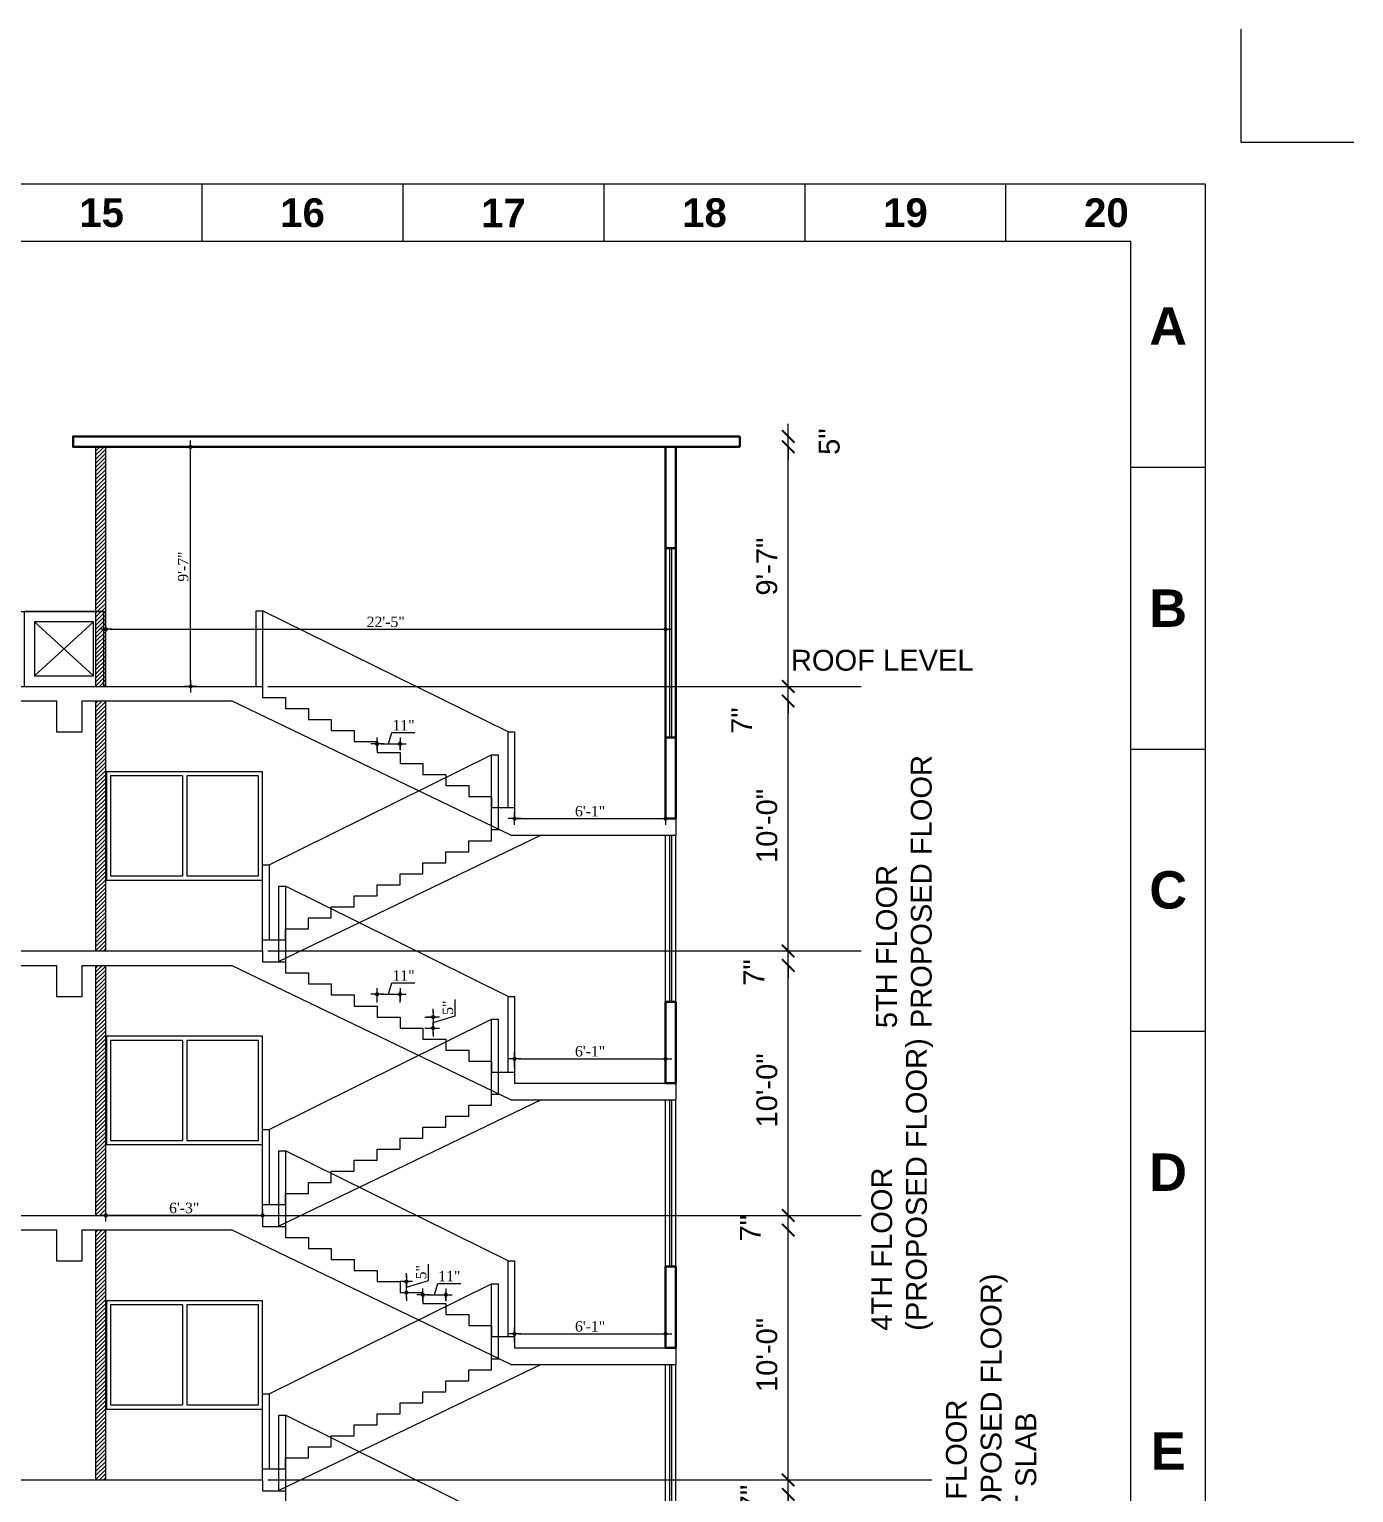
# Model space of a CAD drawing. Header units: inches. Extents: x -250485 to 735580, y -140410 to 288049.
# Drawn here: x 60041 to 60677, y 21636 to 22338 of the extents above; entities that cross this region are included whole.
import ezdxf

# ---------------------------------------------------------------- set-up
doc = ezdxf.new("R2010")
doc.units = ezdxf.units.IN
doc.header["$MEASUREMENT"] = 0
doc.header["$PDMODE"] = 35
doc.layers.get('0').update_dxf_attribs({"lineweight": 0})
doc.layers.get('Defpoints').update_dxf_attribs({"lineweight": 0})
for name, color, linetype, lineweight in [('COLUMN-2', 102, 'Continuous', 0), ('DIM_WORKING', 7, 'Continuous', 0), ('FIX', 251, 'Continuous', 0), ('FURNITURE', 144, 'Continuous', 0), ('Inline', 7, 'Continuous', 0), ('Intercom Conduit', 40, 'Continuous', 0), ('Layer1', 134, 'Continuous', 0), ('normal', 3, 'Continuous', 0), ('Outline', 7, 'Continuous', 0), ('Scale', 7, 'Continuous', 0), ('Scale_Text', 7, 'Continuous', 0), ('Stair', 171, 'Continuous', 0), ('Titelblk', 7, 'Continuous', 25), ('TITLE', 7, 'Continuous', 20)]:
    doc.layers.add(name, color=color, linetype=linetype, lineweight=lineweight)
doc.styles.add('10IN', font='arial.ttf', dxfattribs={"height": 10})
doc.styles.add('REG', font='times.ttf')
doc.styles.get("Standard").update_dxf_attribs({"font": 'arialbd.ttf', "height": 24})
doc.styles.add('SX', font='arial.ttf')
doc.dimstyles.new('Dim-Pres', dxfattribs={"dimtxt": 5.5, "dimasz": 2, "dimexe": 1.5, "dimexo": 1.5, "dimgap": 1, "dimtad": 3, "dimdec": 0, "dimzin": 3, "dimdsep": 46, "dimlunit": 4, "dimtxsty": 'REG', "dimblk": 'point', "dimcen": 2, "dimclrd": 256, "dimclre": 256, "dimclrt": 7, "dimadec": 0, "dimazin": 0, "dimtfac": 0.75, "dimtdec": 0, "dimtmove": 1, "dimatfit": 3, "dimldrblk": 'point', "dimfxl": 0, "dimtolj": 1, "dimtzin": 0, "dimlwd": -1, "dimlwe": -1, "dimarcsym": 1})
doc.dimstyles.new('DIM1', dxfattribs={"dimtxt": 15, "dimasz": 24, "dimexe": 0, "dimexo": 0, "dimgap": 20, "dimtad": 0, "dimdec": 0, "dimzin": 3, "dimdsep": 46, "dimlunit": 3, "dimtxsty": 'SX', "dimblk": 'OPEN30', "dimcen": 0, "dimse1": 1, "dimse2": 1, "dimclrd": 256, "dimclrt": 2, "dimadec": 0, "dimazin": 0, "dimtfac": 1, "dimtdec": 0, "dimtmove": 2, "dimatfit": 0, "dimldrblk": 'OPEN30', "dimfxl": 1, "dimtvp": 1, "dimtolj": 1, "dimtzin": 3, "dimlwd": -1, "dimarcsym": 0})

# ---------------------------------------------------------------- blocks, each defined once
blk = doc.blocks.new('_ArchTick')
at = {"color": 0, "linetype": 'ByBlock', "const_width": 0.15}
blk.add_lwpolyline([(-0.5, -0.5), (0.5, 0.5)], dxfattribs=at)
blk = doc.blocks.new('*D491')
at = {"layer": 'Defpoints', "color": 0, "ltscale": 30, "transparency": 16777216}
for p in [(60137.75, 21634.78), (60405.04, 21634.78), (60136.64, 21514.78)]:
    blk.add_point(p, dxfattribs=at)
at = {"layer": 'DIM_WORKING', "ltscale": 30, "transparency": 16777216}
blk.add_line((60405.04, 21514.78), (60405.04, 21634.78), dxfattribs=at)
at = {"layer": 'DIM_WORKING', "ltscale": 30, "transparency": 16777216, "xscale": 6, "yscale": 6, "zscale": 6}
for p, rotation in [((60405.04, 21634.78), 90), ((60405.04, 21514.78), 270)]:
    blk.add_blockref('_ArchTick', p, dxfattribs=dict(at, rotation=rotation))
at = {"layer": 'DIM_WORKING', "ltscale": 30, "transparency": 16777216, "insert": (60394.83, 21574.78), "char_height": 10, "attachment_point": 5, "rotation": 90, "style": '10IN'}
blk.add_mtext('\\A1;10\'-0"', dxfattribs=at)
blk = doc.blocks.new('*D492')
at = {"layer": 'Defpoints', "color": 0, "ltscale": 30, "transparency": 16777216}
for p in [(60138.38, 21641.78), (60405.04, 21641.78), (60137.75, 21634.78)]:
    blk.add_point(p, dxfattribs=at)
at = {"layer": 'DIM_WORKING', "ltscale": 30, "transparency": 16777216}
for p, q in [((60405.04, 21641.78), (60405.04, 21647.78)), ((60405.04, 21634.78), (60405.04, 21641.78)), ((60405.04, 21634.78), (60405.04, 21628.78))]:
    blk.add_line(p, q, dxfattribs=at)
at = {"layer": 'DIM_WORKING', "ltscale": 30, "transparency": 16777216, "xscale": 6, "yscale": 6, "zscale": 6}
for p, rotation in [((60405.04, 21641.78), 270), ((60405.04, 21634.78), 90)]:
    blk.add_blockref('_ArchTick', p, dxfattribs=dict(at, rotation=rotation))
at = {"layer": 'DIM_WORKING', "ltscale": 30, "transparency": 16777216, "insert": (60387.07, 21633.1), "char_height": 10, "attachment_point": 5, "rotation": 90, "style": '10IN'}
blk.add_mtext('\\A1;7"', dxfattribs=at)
blk = doc.blocks.new('*D493')
at = {"layer": 'Defpoints', "color": 0, "ltscale": 30, "transparency": 16777216}
for p in [(59095.65, 21761.78), (60405.04, 21761.78), (60138.38, 21641.78)]:
    blk.add_point(p, dxfattribs=at)
at = {"layer": 'DIM_WORKING', "ltscale": 30, "transparency": 16777216}
blk.add_line((60405.04, 21641.78), (60405.04, 21761.78), dxfattribs=at)
at = {"layer": 'DIM_WORKING', "ltscale": 30, "transparency": 16777216, "xscale": 6, "yscale": 6, "zscale": 6}
for p, rotation in [((60405.04, 21761.78), 90), ((60405.04, 21641.78), 270)]:
    blk.add_blockref('_ArchTick', p, dxfattribs=dict(at, rotation=rotation))
at = {"layer": 'DIM_WORKING', "ltscale": 30, "transparency": 16777216, "insert": (60394.83, 21701.78), "char_height": 10, "attachment_point": 5, "rotation": 90, "style": '10IN'}
blk.add_mtext('\\A1;10\'-0"', dxfattribs=at)
blk = doc.blocks.new('*D494')
at = {"layer": 'Defpoints', "color": 0, "ltscale": 30, "transparency": 16777216}
for p in [(60137.03, 21768.78), (60405.04, 21768.78), (59095.65, 21761.78)]:
    blk.add_point(p, dxfattribs=at)
at = {"layer": 'DIM_WORKING', "ltscale": 30, "transparency": 16777216}
blk.add_line((60405.04, 21761.78), (60405.04, 21768.78), dxfattribs=at)
at = {"layer": 'DIM_WORKING', "ltscale": 30, "transparency": 16777216, "xscale": 6, "yscale": 6, "zscale": 6}
for p, rotation in [((60405.04, 21768.78), 90), ((60405.04, 21761.78), 270)]:
    blk.add_blockref('_ArchTick', p, dxfattribs=dict(at, rotation=rotation))
at = {"layer": 'DIM_WORKING', "ltscale": 30, "transparency": 16777216, "insert": (60386.82, 21762.62), "char_height": 10, "attachment_point": 5, "rotation": 90, "style": '10IN'}
blk.add_mtext('\\A1;7"', dxfattribs=at)
blk = doc.blocks.new('*D495')
at = {"layer": 'Defpoints', "color": 0, "ltscale": 30, "transparency": 16777216}
for p in [(60137.75, 21888.78), (60405.04, 21888.78), (60137.03, 21768.78)]:
    blk.add_point(p, dxfattribs=at)
at = {"layer": 'DIM_WORKING', "ltscale": 30, "transparency": 16777216}
blk.add_line((60405.04, 21768.78), (60405.04, 21888.78), dxfattribs=at)
at = {"layer": 'DIM_WORKING', "ltscale": 30, "transparency": 16777216, "xscale": 6, "yscale": 6, "zscale": 6}
for p, rotation in [((60405.04, 21888.78), 90), ((60405.04, 21768.78), 270)]:
    blk.add_blockref('_ArchTick', p, dxfattribs=dict(at, rotation=rotation))
at = {"layer": 'DIM_WORKING', "ltscale": 30, "transparency": 16777216, "insert": (60394.83, 21828.78), "char_height": 10, "attachment_point": 5, "rotation": 90, "style": '10IN'}
blk.add_mtext('\\A1;10\'-0"', dxfattribs=at)
blk = doc.blocks.new('*D496')
at = {"layer": 'Defpoints', "color": 0, "ltscale": 30, "transparency": 16777216}
for p in [(60139.42, 21895.78), (60405.04, 21895.78), (60137.75, 21888.78)]:
    blk.add_point(p, dxfattribs=at)
at = {"layer": 'DIM_WORKING', "ltscale": 30, "transparency": 16777216}
for p, q in [((60405.04, 21895.78), (60405.04, 21901.78)), ((60405.04, 21888.78), (60405.04, 21895.78)), ((60405.04, 21888.78), (60405.04, 21882.78))]:
    blk.add_line(p, q, dxfattribs=at)
at = {"layer": 'DIM_WORKING', "ltscale": 30, "transparency": 16777216, "xscale": 6, "yscale": 6, "zscale": 6}
for p, rotation in [((60405.04, 21895.78), 270), ((60405.04, 21888.78), 90)]:
    blk.add_blockref('_ArchTick', p, dxfattribs=dict(at, rotation=rotation))
at = {"layer": 'DIM_WORKING', "ltscale": 30, "transparency": 16777216, "insert": (60388.53, 21885.39), "char_height": 10, "attachment_point": 5, "rotation": 90, "style": '10IN'}
blk.add_mtext('\\A1;7"', dxfattribs=at)
blk = doc.blocks.new('*D497')
at = {"layer": 'Defpoints', "color": 0, "ltscale": 30, "transparency": 16777216}
for p in [(60137.75, 22015.78), (60405.04, 22015.78), (60139.42, 21895.78)]:
    blk.add_point(p, dxfattribs=at)
at = {"layer": 'DIM_WORKING', "ltscale": 30, "transparency": 16777216}
blk.add_line((60405.04, 21895.78), (60405.04, 22015.78), dxfattribs=at)
at = {"layer": 'DIM_WORKING', "ltscale": 30, "transparency": 16777216, "xscale": 6, "yscale": 6, "zscale": 6}
for p, rotation in [((60405.04, 22015.78), 90), ((60405.04, 21895.78), 270)]:
    blk.add_blockref('_ArchTick', p, dxfattribs=dict(at, rotation=rotation))
at = {"layer": 'DIM_WORKING', "ltscale": 30, "transparency": 16777216, "insert": (60394.83, 21955.78), "char_height": 10, "attachment_point": 5, "rotation": 90, "style": '10IN'}
blk.add_mtext('\\A1;10\'-0"', dxfattribs=at)
blk = doc.blocks.new('*D498')
at = {"layer": 'Defpoints', "color": 0, "ltscale": 30, "transparency": 16777216}
for p in [(60136.38, 22022.78), (60405.04, 22022.78), (60137.75, 22015.78)]:
    blk.add_point(p, dxfattribs=at)
at = {"layer": 'DIM_WORKING', "ltscale": 30, "transparency": 16777216}
for p, q in [((60405.04, 22022.78), (60405.04, 22028.78)), ((60405.04, 22015.78), (60405.04, 22022.78)), ((60405.04, 22015.78), (60405.04, 22009.78))]:
    blk.add_line(p, q, dxfattribs=at)
at = {"layer": 'DIM_WORKING', "ltscale": 30, "transparency": 16777216, "xscale": 6, "yscale": 6, "zscale": 6}
for p, rotation in [((60405.04, 22022.78), 270), ((60405.04, 22015.78), 90)]:
    blk.add_blockref('_ArchTick', p, dxfattribs=dict(at, rotation=rotation))
at = {"layer": 'DIM_WORKING', "ltscale": 30, "transparency": 16777216, "insert": (60382.66, 22006.33), "char_height": 10, "attachment_point": 5, "rotation": 90, "style": '10IN'}
blk.add_mtext('\\A1;7"', dxfattribs=at)
blk = doc.blocks.new('*D499')
at = {"layer": 'Defpoints', "color": 0, "ltscale": 30, "transparency": 16777216}
for p in [(60155.19, 22137.78), (60405.04, 22137.78), (60136.38, 22022.78)]:
    blk.add_point(p, dxfattribs=at)
at = {"layer": 'DIM_WORKING', "ltscale": 30, "transparency": 16777216}
blk.add_line((60405.04, 22022.78), (60405.04, 22137.78), dxfattribs=at)
at = {"layer": 'DIM_WORKING', "ltscale": 30, "transparency": 16777216, "xscale": 6, "yscale": 6, "zscale": 6}
for p, rotation in [((60405.04, 22137.78), 90), ((60405.04, 22022.78), 270)]:
    blk.add_blockref('_ArchTick', p, dxfattribs=dict(at, rotation=rotation))
at = {"layer": 'DIM_WORKING', "ltscale": 30, "transparency": 16777216, "insert": (60394.83, 22080.28), "char_height": 10, "attachment_point": 5, "rotation": 90, "style": '10IN'}
blk.add_mtext('\\A1;9\'-7"', dxfattribs=at)
blk = doc.blocks.new('*D500')
at = {"layer": 'Defpoints', "color": 0, "ltscale": 30, "transparency": 16777216}
for p in [(60155.19, 22142.78), (60405.04, 22142.78), (60155.19, 22137.78)]:
    blk.add_point(p, dxfattribs=at)
at = {"layer": 'DIM_WORKING', "ltscale": 30, "transparency": 16777216}
for p, q in [((60405.04, 22142.78), (60405.04, 22148.78)), ((60405.04, 22137.78), (60405.04, 22142.78)), ((60405.04, 22137.78), (60405.04, 22131.78))]:
    blk.add_line(p, q, dxfattribs=at)
at = {"layer": 'DIM_WORKING', "ltscale": 30, "transparency": 16777216, "xscale": 6, "yscale": 6, "zscale": 6}
for p, rotation in [((60405.04, 22142.78), 270), ((60405.04, 22137.78), 90)]:
    blk.add_blockref('_ArchTick', p, dxfattribs=dict(at, rotation=rotation))
at = {"layer": 'DIM_WORKING', "ltscale": 30, "transparency": 16777216, "insert": (60424.79, 22140.28), "char_height": 10, "attachment_point": 5, "rotation": 90, "style": '10IN'}
blk.add_mtext('\\A1;5"', dxfattribs=at)
blk = doc.blocks.new('dot')
at = {"color": 4}
for p, q in [((-1.5, 0), (1.5, 0)), ((0, 1.5), (0, -1.5))]:
    blk.add_line(p, q, dxfattribs=at)
at = {"color": 6, "const_width": 0.5}
blk.add_lwpolyline([(-0.25, 0, 1), (0.25, 0, 1)], format="xyb", close=True, dxfattribs=at)
blk = doc.blocks.new('point')
blk.add_blockref('dot', (0, 0))
blk = doc.blocks.new('*D525')
at = {"layer": 'Defpoints', "color": 0, "ltscale": 30, "transparency": 16777216}
for p in [(60273.65, 21959.28), (60346.15, 21959.28), (60346.15, 21959.28)]:
    blk.add_point(p, dxfattribs=at)
at = {"layer": 'Layer1', "ltscale": 30, "transparency": 16777216}
for p, q in [((60273.65, 21959.28), (60273.65, 21960.78)), ((60275.65, 21959.28), (60344.15, 21959.28)), ((60346.15, 21959.28), (60346.15, 21960.78))]:
    blk.add_line(p, q, dxfattribs=at)
at = {"layer": 'Layer1', "ltscale": 30, "transparency": 16777216, "xscale": 2, "yscale": 2, "zscale": 2, "rotation": 180}
blk.add_blockref('point', (60273.65, 21959.28), dxfattribs=at)
at = {"layer": 'Layer1', "ltscale": 30, "transparency": 16777216, "xscale": 2, "yscale": 2, "zscale": 2}
blk.add_blockref('point', (60346.15, 21959.28), dxfattribs=at)
at = {"layer": 'Layer1', "color": 7, "ltscale": 30, "transparency": 16777216, "insert": (60309.9, 21962.83), "char_height": 5, "attachment_point": 5, "style": 'REG'}
blk.add_mtext('\\A1;6\'-1"', dxfattribs=at)
blk = doc.blocks.new('*D526')
at = {"layer": 'Defpoints', "color": 0, "ltscale": 30, "transparency": 16777216}
for p in [(60346.15, 21844.01), (60273.65, 21832.28), (60346.15, 21832.28)]:
    blk.add_point(p, dxfattribs=at)
at = {"layer": 'Layer1', "ltscale": 30, "transparency": 16777216}
for p, q in [((60273.65, 21840.01), (60273.65, 21845.51)), ((60346.15, 21840.01), (60346.15, 21845.51)), ((60275.65, 21844.01), (60344.15, 21844.01))]:
    blk.add_line(p, q, dxfattribs=at)
at = {"layer": 'Layer1', "ltscale": 30, "transparency": 16777216, "xscale": 2, "yscale": 2, "zscale": 2, "rotation": 180}
blk.add_blockref('point', (60273.65, 21844.01), dxfattribs=at)
at = {"layer": 'Layer1', "ltscale": 30, "transparency": 16777216, "xscale": 2, "yscale": 2, "zscale": 2}
blk.add_blockref('point', (60346.15, 21844.01), dxfattribs=at)
at = {"layer": 'Layer1', "color": 7, "ltscale": 30, "transparency": 16777216, "insert": (60309.9, 21847.56), "char_height": 5, "attachment_point": 5, "style": 'REG'}
blk.add_mtext('\\A1;6\'-1"', dxfattribs=at)
blk = doc.blocks.new('*D527')
at = {"layer": 'Defpoints', "color": 0, "ltscale": 30, "transparency": 16777216}
for p in [(60077.4, 21768.78), (60077.4, 21768.78), (60152.65, 21768.78)]:
    blk.add_point(p, dxfattribs=at)
at = {"layer": 'Layer1', "ltscale": 30, "transparency": 16777216}
for p, q in [((60077.4, 21768.78), (60077.4, 21770.28)), ((60150.65, 21768.78), (60079.4, 21768.78)), ((60152.65, 21768.78), (60152.65, 21770.28))]:
    blk.add_line(p, q, dxfattribs=at)
at = {"layer": 'Layer1', "ltscale": 30, "transparency": 16777216, "xscale": 2, "yscale": 2, "zscale": 2, "rotation": 180}
blk.add_blockref('point', (60077.4, 21768.78), dxfattribs=at)
at = {"layer": 'Layer1', "ltscale": 30, "transparency": 16777216, "xscale": 2, "yscale": 2, "zscale": 2}
blk.add_blockref('point', (60152.65, 21768.78), dxfattribs=at)
at = {"layer": 'Layer1', "color": 7, "ltscale": 30, "transparency": 16777216, "insert": (60115.03, 21772.33), "char_height": 5, "attachment_point": 5, "style": 'REG'}
blk.add_mtext('\\A1;6\'-3"', dxfattribs=at)
blk = doc.blocks.new('*D528')
at = {"layer": 'Defpoints', "color": 0, "ltscale": 30, "transparency": 16777216}
for p in [(60346.15, 21711.93), (60273.65, 21705.28), (60346.15, 21705.28)]:
    blk.add_point(p, dxfattribs=at)
at = {"layer": 'Layer1', "ltscale": 30, "transparency": 16777216}
for p, q in [((60273.65, 21707.93), (60273.65, 21713.43)), ((60275.65, 21711.93), (60344.15, 21711.93)), ((60346.15, 21707.93), (60346.15, 21713.43))]:
    blk.add_line(p, q, dxfattribs=at)
at = {"layer": 'Layer1', "ltscale": 30, "transparency": 16777216, "xscale": 2, "yscale": 2, "zscale": 2, "rotation": 180}
blk.add_blockref('point', (60273.65, 21711.93), dxfattribs=at)
at = {"layer": 'Layer1', "ltscale": 30, "transparency": 16777216, "xscale": 2, "yscale": 2, "zscale": 2}
blk.add_blockref('point', (60346.15, 21711.93), dxfattribs=at)
at = {"layer": 'Layer1', "color": 7, "ltscale": 30, "transparency": 16777216, "insert": (60309.9, 21715.47), "char_height": 5, "attachment_point": 5, "style": 'REG'}
blk.add_mtext('\\A1;6\'-1"', dxfattribs=at)
blk = doc.blocks.new('*D529')
at = {"layer": 'Defpoints', "color": 0, "ltscale": 30, "transparency": 16777216}
for p in [(60218.65, 21737.03), (60221.71, 21737.03), (60218.65, 21731.74)]:
    blk.add_point(p, dxfattribs=at)
at = {"layer": 'Layer1', "ltscale": 30, "transparency": 16777216}
for p, q in [((60221.71, 21739.03), (60221.71, 21741.03)), ((60232.34, 21737.58), (60232.34, 21745.44)), ((60220.15, 21737.03), (60223.21, 21737.03)), ((60221.71, 21734.39), (60232.34, 21737.58)), ((60221.71, 21731.74), (60221.71, 21737.03)), ((60221.71, 21731.74), (60221.71, 21737.03)), ((60220.15, 21731.74), (60223.21, 21731.74)), ((60221.71, 21729.74), (60221.71, 21727.74))]:
    blk.add_line(p, q, dxfattribs=at)
at = {"layer": 'Layer1', "ltscale": 30, "transparency": 16777216, "xscale": 2, "yscale": 2, "zscale": 2}
for p, rotation in [((60221.71, 21737.03), 270), ((60221.71, 21731.74), 90)]:
    blk.add_blockref('point', p, dxfattribs=dict(at, rotation=rotation))
at = {"layer": 'Layer1', "color": 7, "ltscale": 30, "transparency": 16777216, "insert": (60228.8, 21741.51), "char_height": 5, "attachment_point": 5, "rotation": 90, "style": 'REG'}
blk.add_mtext('\\A1;5"', dxfattribs=at)
blk = doc.blocks.new('*D530')
at = {"layer": 'Defpoints', "color": 0, "ltscale": 30, "transparency": 16777216}
for p in [(60229.65, 21726.45), (60240.65, 21730.64), (60240.65, 21726.45)]:
    blk.add_point(p, dxfattribs=at)
at = {"layer": 'Layer1', "ltscale": 30, "transparency": 16777216}
for p, q in [((60235.15, 21730.64), (60236.8, 21736.14)), ((60236.8, 21736.14), (60247.84, 21736.14)), ((60229.65, 21727.95), (60229.65, 21732.14)), ((60231.65, 21730.64), (60238.65, 21730.64)), ((60240.65, 21727.95), (60240.65, 21732.14))]:
    blk.add_line(p, q, dxfattribs=at)
at = {"layer": 'Layer1', "ltscale": 30, "transparency": 16777216, "xscale": 2, "yscale": 2, "zscale": 2, "rotation": 180}
blk.add_blockref('point', (60229.65, 21730.64), dxfattribs=at)
at = {"layer": 'Layer1', "ltscale": 30, "transparency": 16777216, "xscale": 2, "yscale": 2, "zscale": 2}
blk.add_blockref('point', (60240.65, 21730.64), dxfattribs=at)
at = {"layer": 'Layer1', "color": 7, "ltscale": 30, "transparency": 16777216, "insert": (60242.32, 21739.64), "char_height": 5, "attachment_point": 5, "style": 'REG'}
blk.add_mtext('\\A1;11"', dxfattribs=at)
blk = doc.blocks.new('*D531')
at = {"layer": 'Defpoints', "color": 0, "ltscale": 30, "transparency": 16777216}
for p in [(60218.65, 21874.96), (60207.65, 21864.03), (60218.65, 21864.03)]:
    blk.add_point(p, dxfattribs=at)
at = {"layer": 'Layer1', "ltscale": 30, "transparency": 16777216}
for p, q in [((60213.15, 21874.96), (60214.8, 21880.46)), ((60214.8, 21880.46), (60225.84, 21880.46)), ((60207.65, 21870.96), (60207.65, 21876.46)), ((60209.65, 21874.96), (60216.65, 21874.96)), ((60218.65, 21870.96), (60218.65, 21876.46))]:
    blk.add_line(p, q, dxfattribs=at)
at = {"layer": 'Layer1', "ltscale": 30, "transparency": 16777216, "xscale": 2, "yscale": 2, "zscale": 2, "rotation": 180}
blk.add_blockref('point', (60207.65, 21874.96), dxfattribs=at)
at = {"layer": 'Layer1', "ltscale": 30, "transparency": 16777216, "xscale": 2, "yscale": 2, "zscale": 2}
blk.add_blockref('point', (60218.65, 21874.96), dxfattribs=at)
at = {"layer": 'Layer1', "color": 7, "ltscale": 30, "transparency": 16777216, "insert": (60220.32, 21883.96), "char_height": 5, "attachment_point": 5, "style": 'REG'}
blk.add_mtext('\\A1;11"', dxfattribs=at)
blk = doc.blocks.new('*D532')
at = {"layer": 'Defpoints', "color": 0, "ltscale": 30, "transparency": 16777216}
for p in [(60218.65, 21864.03), (60218.65, 21858.74), (60234.55, 21858.74)]:
    blk.add_point(p, dxfattribs=at)
at = {"layer": 'Layer1', "ltscale": 30, "transparency": 16777216}
for p, q in [((60234.55, 21866.03), (60234.55, 21868.03)), ((60245.18, 21864.58), (60245.18, 21872.44)), ((60230.55, 21864.03), (60236.05, 21864.03)), ((60234.55, 21861.39), (60245.18, 21864.58)), ((60234.55, 21864.03), (60234.55, 21858.74)), ((60234.55, 21864.03), (60234.55, 21858.74)), ((60230.55, 21858.74), (60236.05, 21858.74)), ((60234.55, 21856.74), (60234.55, 21854.74))]:
    blk.add_line(p, q, dxfattribs=at)
at = {"layer": 'Layer1', "ltscale": 30, "transparency": 16777216, "xscale": 2, "yscale": 2, "zscale": 2}
for p, rotation in [((60234.55, 21864.03), 270), ((60234.55, 21858.74), 90)]:
    blk.add_blockref('point', p, dxfattribs=dict(at, rotation=rotation))
at = {"layer": 'Layer1', "color": 7, "ltscale": 30, "transparency": 16777216, "insert": (60241.64, 21868.51), "char_height": 5, "attachment_point": 5, "rotation": 90, "style": 'REG'}
blk.add_mtext('\\A1;5"', dxfattribs=at)
blk = doc.blocks.new('*D533')
at = {"layer": 'Defpoints', "color": 0, "ltscale": 30, "transparency": 16777216}
for p in [(60218.65, 21995.16), (60207.65, 21991.03), (60218.65, 21991.03)]:
    blk.add_point(p, dxfattribs=at)
at = {"layer": 'Layer1', "ltscale": 30, "transparency": 16777216}
for p, q in [((60213.15, 21995.16), (60214.8, 22000.66)), ((60214.8, 22000.66), (60225.84, 22000.66)), ((60207.65, 21992.53), (60207.65, 21996.66)), ((60209.65, 21995.16), (60216.65, 21995.16)), ((60218.65, 21992.53), (60218.65, 21996.66))]:
    blk.add_line(p, q, dxfattribs=at)
at = {"layer": 'Layer1', "ltscale": 30, "transparency": 16777216, "xscale": 2, "yscale": 2, "zscale": 2, "rotation": 180}
blk.add_blockref('point', (60207.65, 21995.16), dxfattribs=at)
at = {"layer": 'Layer1', "ltscale": 30, "transparency": 16777216, "xscale": 2, "yscale": 2, "zscale": 2}
blk.add_blockref('point', (60218.65, 21995.16), dxfattribs=at)
at = {"layer": 'Layer1', "color": 7, "ltscale": 30, "transparency": 16777216, "insert": (60220.32, 22004.16), "char_height": 5, "attachment_point": 5, "style": 'REG'}
blk.add_mtext('\\A1;11"', dxfattribs=at)
blk = doc.blocks.new('*D534')
at = {"layer": 'Defpoints', "color": 0, "ltscale": 30, "transparency": 16777216}
for p in [(60346.15, 22050.19), (60077.4, 22022.78), (60346.15, 22022.78)]:
    blk.add_point(p, dxfattribs=at)
at = {"layer": 'Layer1', "ltscale": 30, "transparency": 16777216}
for p, q in [((60077.4, 22046.19), (60077.4, 22051.69)), ((60079.4, 22050.19), (60344.15, 22050.19)), ((60346.15, 22046.19), (60346.15, 22051.69))]:
    blk.add_line(p, q, dxfattribs=at)
at = {"layer": 'Layer1', "ltscale": 30, "transparency": 16777216, "xscale": 2, "yscale": 2, "zscale": 2, "rotation": 180}
blk.add_blockref('point', (60077.4, 22050.19), dxfattribs=at)
at = {"layer": 'Layer1', "ltscale": 30, "transparency": 16777216, "xscale": 2, "yscale": 2, "zscale": 2}
blk.add_blockref('point', (60346.15, 22050.19), dxfattribs=at)
at = {"layer": 'Layer1', "color": 7, "ltscale": 30, "transparency": 16777216, "insert": (60211.78, 22053.73), "char_height": 5, "attachment_point": 5, "style": 'REG'}
blk.add_mtext('\\A1;22\'-5"', dxfattribs=at)
blk = doc.blocks.new('*D535')
at = {"layer": 'Defpoints', "color": 0, "ltscale": 30, "transparency": 16777216}
for p in [(60118.1, 22137.78), (60118.1, 22137.78), (60118.1, 22022.78)]:
    blk.add_point(p, dxfattribs=at)
at = {"layer": 'Layer1', "ltscale": 30, "transparency": 16777216}
for p, q in [((60118.1, 22137.78), (60116.6, 22137.78)), ((60118.1, 22024.78), (60118.1, 22135.78)), ((60118.1, 22022.78), (60116.6, 22022.78))]:
    blk.add_line(p, q, dxfattribs=at)
at = {"layer": 'Layer1', "ltscale": 30, "transparency": 16777216, "xscale": 2, "yscale": 2, "zscale": 2}
for p, rotation in [((60118.1, 22137.78), 90), ((60118.1, 22022.78), 270)]:
    blk.add_blockref('point', p, dxfattribs=dict(at, rotation=rotation))
at = {"layer": 'Layer1', "color": 7, "ltscale": 30, "transparency": 16777216, "insert": (60114.55, 22080.28), "char_height": 5, "attachment_point": 5, "rotation": 90, "style": 'REG'}
blk.add_mtext('\\A1;9\'-7"', dxfattribs=at)
blk = doc.blocks.new('PAGE')
at = {"layer": 'Inline', "color": 252, "lineweight": 15}
blk.add_lwpolyline([(178051640.63, 22656441.11), (178051640.63, 22657235.79), (178050505.36, 22657235.79), (178050505.36, 22656441.11)], close=True, dxfattribs=at)
at = {"layer": 'Outline', "color": 252, "lineweight": 15}
for p, q in [((178051662.57, 22657252.66), (178050483.42, 22657252.66)), ((178051662.57, 22656424.24), (178051662.57, 22657252.66))]:
    blk.add_line(p, q, dxfattribs=at)
at = {"layer": 'Scale', "color": 252, "lineweight": 9}
for p, q in [((178051367.98, 22657235.79), (178051367.98, 22657252.66)), ((178051426.98, 22657235.79), (178051426.98, 22657252.66)), ((178051485.98, 22657235.79), (178051485.98, 22657252.66)), ((178051544.98, 22657235.79), (178051544.98, 22657252.66)), ((178051603.97, 22657235.79), (178051603.97, 22657252.66)), ((178051640.63, 22657169.57), (178051662.57, 22657169.57)), ((178051640.63, 22657086.79), (178051662.57, 22657086.79)), ((178051640.63, 22657004.01), (178051662.57, 22657004.01))]:
    blk.add_line(p, q, dxfattribs=at)
at = {"layer": 'Scale_Text', "color": 252, "lineweight": 13, "attachment_point": 5}
for s, insert, char_height, width in [('15', (178051338.49, 22657244.22), 8.435, 2.5102), ('16', (178051397.48, 22657244.22), 8.435, 2.5102), ('17', (178051456.48, 22657244.22), 8.435, 2.5102), ('18', (178051515.48, 22657244.22), 8.435, 2.5102), ('19', (178051574.48, 22657244.22), 8.435, 2.5102), ('20', (178051633.47, 22657244.22), 8.435, 2.5102), ('A', (178051651.6, 22657210.97), 10.97, 8.3603), ('B', (178051651.6, 22657128.18), 10.97, 8.3603), ('C', (178051651.6, 22657045.4), 10.97, 8.3603), ('D', (178051651.6, 22656962.62), 10.97, 8.3603), ('E', (178051651.6, 22656880.75), 10.97, 8.3603)]:
    blk.add_mtext(s, dxfattribs=dict(at, insert=insert, char_height=char_height, width=width))
blk = doc.blocks.new('Title')
at = {"layer": 'Defpoints', "color": 1, "ltscale": 10}
blk.add_lwpolyline([(-98623, -85271), (-98623, -85371), (-98523, -85371)], dxfattribs=at)
at = {"layer": 'Titelblk', "color": 3, "linetype": 'Continuous', "lineweight": 0, "xscale": 3.014611567961765, "yscale": 3.014611567959946, "zscale": 3.014611567966516}
blk.add_blockref('PAGE', (-536855255.8, -68388224), dxfattribs=at)

msp = doc.modelspace()

# ---------------------------------------------------------------- hatches: boundary and pattern name
at = {"layer": 'DIM_WORKING', "ltscale": 30}
h = msp.add_hatch(dxfattribs=at)
h.set_pattern_fill('ANSI31', color=256, scale=11, style=0)
h.set_pattern_definition([(45, (59961.151, 21993.2207), (-0.972272, 0.972272), [])])
h.paths.add_polyline_path([(60077.4, 22137.78), (60072.65, 22137.78), (60072.65, 22022.78), (60077.4, 22022.78)])
h = msp.add_hatch(dxfattribs=at)
h.set_pattern_fill('ANSI31', color=256, scale=11, style=0)
h.set_pattern_definition([(45, (59961.151, 21866.2207), (-0.972272, 0.972272), [])])
h.paths.add_polyline_path([(60072.65, 21895.78), (60077.4, 21895.78), (60077.4, 22015.78), (60072.65, 22015.78)])
h = msp.add_hatch(dxfattribs=at)
h.set_pattern_fill('ANSI31', color=256, scale=11, style=0)
h.set_pattern_definition([(45, (59961.151, 21739.2207), (-0.972272, 0.972272), [])])
h.paths.add_polyline_path([(60072.65, 21768.78), (60077.4, 21768.78), (60077.4, 21888.78), (60072.65, 21888.78)])
h = msp.add_hatch(dxfattribs=at)
h.set_pattern_fill('ANSI31', color=256, scale=11, style=0)
h.set_pattern_definition([(45, (59961.151, 21612.2207), (-0.972272, 0.972272), [])])
h.paths.add_polyline_path([(60072.65, 21641.78), (60077.4, 21641.78), (60077.4, 21761.78), (60072.65, 21761.78)])

# ---------------------------------------------------------------- linework, layer by layer
at = {"layer": 'COLUMN-2', "ltscale": 30}
for p, q in [((60271.83, 21951.28), (60137.75, 22015.78)), ((60351.15, 21959.28), (60351.15, 21951.28)), ((60271.83, 21824.28), (60137.75, 21888.78)), ((60351.15, 21832.28), (60351.15, 21824.28)), ((60271.83, 21697.28), (60137.75, 21761.78)), ((60351.15, 21705.28), (60351.15, 21697.28))]:
    msp.add_line(p, q, dxfattribs=at)
for points in [[(59033.65, 22022.78), (60152.65, 22022.78)], [(60152.65, 22022.78), (60152.65, 22017.49), (60163.65, 22017.49)], [(59826.4, 22015.78), (60053.9, 22015.78)], [(60065.9, 22015.78), (60065.9, 22000.78), (60053.9, 22000.78), (60053.9, 22015.78)], [(60065.9, 22015.78), (60137.75, 22015.78)], [(60163.65, 22017.49), (60163.65, 22012.2), (60174.65, 22012.2)], [(60174.65, 22012.2), (60174.65, 22006.91), (60185.65, 22006.91)], [(60185.65, 22006.91), (60185.65, 22001.62), (60196.65, 22001.62)], [(60196.65, 22001.62), (60196.65, 21996.32), (60207.65, 21996.32)], [(60207.65, 21996.32), (60207.65, 21991.03), (60218.65, 21991.03)], [(60218.65, 21991.03), (60218.65, 21985.74), (60229.65, 21985.74)], [(60229.65, 21985.74), (60229.65, 21980.45), (60240.65, 21980.45)], [(60240.65, 21980.45), (60240.65, 21975.16), (60251.65, 21975.16)], [(60251.65, 21975.16), (60251.65, 21969.87), (60262.65, 21969.87)], [(60262.65, 21969.87), (60262.65, 21964.57), (60273.65, 21964.57)], [(60273.65, 21964.57), (60273.65, 21959.28), (60351.15, 21959.28)], [(60273.65, 21959.28), (60351.15, 21959.28)], [(60271.83, 21951.28), (60351.15, 21951.28)], [(59033.65, 21895.78), (60152.65, 21895.78)], [(60152.65, 21895.78), (60152.65, 21890.49), (60163.65, 21890.49)], [(59586.9, 21888.78), (60053.9, 21888.78)], [(60065.9, 21888.78), (60065.9, 21873.78), (60053.9, 21873.78), (60053.9, 21888.78)], [(60065.9, 21888.78), (60137.75, 21888.78)], [(60163.65, 21890.49), (60163.65, 21885.2), (60174.65, 21885.2)], [(60174.65, 21885.2), (60174.65, 21879.91), (60185.65, 21879.91)], [(60185.65, 21879.91), (60185.65, 21874.62), (60196.65, 21874.62)], [(60196.65, 21874.62), (60196.65, 21869.32), (60207.65, 21869.32)], [(60207.65, 21869.32), (60207.65, 21864.03), (60218.65, 21864.03)], [(60218.65, 21864.03), (60218.65, 21858.74), (60229.65, 21858.74)], [(60229.65, 21858.74), (60229.65, 21853.45), (60240.65, 21853.45)], [(60240.65, 21853.45), (60240.65, 21848.16), (60251.65, 21848.16)], [(60251.65, 21848.16), (60251.65, 21842.87), (60262.65, 21842.87)], [(60262.65, 21842.87), (60262.65, 21837.57), (60273.65, 21837.57)], [(60273.65, 21837.57), (60273.65, 21832.28), (60351.15, 21832.28)], [(60273.65, 21832.28), (60351.15, 21832.28)], [(60271.83, 21824.28), (60351.15, 21824.28)], [(59033.65, 21768.78), (60152.65, 21768.78)], [(60152.65, 21768.78), (60152.65, 21763.49), (60163.65, 21763.49)], [(59826.4, 21761.78), (60053.9, 21761.78)], [(60065.9, 21761.78), (60065.9, 21746.78), (60053.9, 21746.78), (60053.9, 21761.78)], [(60065.9, 21761.78), (60137.75, 21761.78)], [(60163.65, 21763.49), (60163.65, 21758.2), (60174.65, 21758.2)], [(60174.65, 21758.2), (60174.65, 21752.91), (60185.65, 21752.91)], [(60185.65, 21752.91), (60185.65, 21747.62), (60196.65, 21747.62)], [(60196.65, 21747.62), (60196.65, 21742.32), (60207.65, 21742.32)], [(60207.65, 21742.32), (60207.65, 21737.03), (60218.65, 21737.03)], [(60218.65, 21737.03), (60218.65, 21731.74), (60229.65, 21731.74)], [(60229.65, 21731.74), (60229.65, 21726.45), (60240.65, 21726.45)], [(60240.65, 21726.45), (60240.65, 21721.16), (60251.65, 21721.16)], [(60251.65, 21721.16), (60251.65, 21715.87), (60262.65, 21715.87)], [(60262.65, 21715.87), (60262.65, 21710.57), (60273.65, 21710.57)], [(60273.65, 21710.57), (60273.65, 21705.28), (60351.15, 21705.28)], [(60273.65, 21705.28), (60351.15, 21705.28)], [(60271.83, 21697.28), (60351.15, 21697.28)], [(59033.65, 21641.78), (60152.65, 21641.78)], [(60152.65, 21641.78), (60152.65, 21636.49), (60163.65, 21636.49)], [(60163.65, 21636.49), (60163.65, 21631.2), (60174.65, 21631.2)]]:
    msp.add_lwpolyline(points, dxfattribs=at)
for points in [[(60273.65, 21951.28), (60273.65, 21951.28)], [(60273.65, 21824.28), (60273.65, 21824.28)], [(60273.65, 21697.28), (60273.65, 21697.28)]]:
    msp.add_lwpolyline(points, close=True, dxfattribs=at)
at = {"layer": 'DIM_WORKING', "ltscale": 30}
for p, q in [((60072.65, 22022.78), (60072.65, 22137.78)), ((60077.4, 22022.78), (60077.4, 22137.78)), ((60155.13, 22022.78), (60440.13, 22022.78)), ((60072.65, 21895.78), (60072.65, 22015.78)), ((60077.4, 21895.78), (60077.4, 22015.78)), ((60155.13, 21895.78), (60440.13, 21895.78)), ((60072.65, 21768.78), (60072.65, 21888.78)), ((60077.4, 21768.78), (60077.4, 21888.78)), ((60155.13, 21768.78), (60440.13, 21768.78)), ((60072.65, 21641.78), (60072.65, 21761.78)), ((60077.4, 21641.78), (60077.4, 21761.78)), ((60155.13, 21641.78), (60474.08, 21641.78))]:
    msp.add_line(p, q, dxfattribs=at)
at = {"layer": 'FIX', "lineweight": 35, "ltscale": 30}
for p, q in [((60072.65, 22142.78), (60381.77, 22142.78)), ((60381.77, 22137.78), (60381.77, 22142.78)), ((60072.65, 22137.78), (60381.77, 22137.78)), ((60346.15, 21998.28), (60346.15, 22137.78)), ((60351.15, 21998.28), (60351.15, 22137.78)), ((60346.15, 21998.28), (60351.15, 21998.28)), ((60346.15, 21871.28), (60351.15, 21871.28)), ((60346.15, 21744.28), (60351.15, 21744.28))]:
    msp.add_line(p, q, dxfattribs=at)
for points in [[(60072.65, 22142.78), (60067.65, 22142.78), (60061.65, 22142.78), (60061.65, 22137.78), (60072.65, 22137.78)], [(60346.15, 21998.28), (60346.15, 21959.28)], [(60351.15, 21998.28), (60351.15, 21959.28)], [(60346.15, 21871.28), (60346.15, 21832.28)], [(60351.15, 21871.28), (60351.15, 21832.28)], [(60346.15, 21744.28), (60346.15, 21705.28)], [(60351.15, 21744.28), (60351.15, 21705.28)]]:
    msp.add_lwpolyline(points, dxfattribs=at)
for points in [[(60351.15, 22089.15), (60346.15, 22089.15), (60346.15, 22137.78), (60351.15, 22137.78)], [(60351.15, 21998.28), (60346.15, 21998.28), (60346.15, 21959.28), (60351.15, 21959.28)], [(60351.15, 21871.28), (60346.15, 21871.28), (60346.15, 21832.28), (60351.15, 21832.28)], [(60351.15, 21744.28), (60346.15, 21744.28), (60346.15, 21705.28), (60351.15, 21705.28)]]:
    msp.add_lwpolyline(points, close=True, dxfattribs=at)
at = {"layer": 'FURNITURE', "ltscale": 30}
for p, q in [((60071.43, 22053.78), (60043.13, 22027.78)), ((60043.13, 22053.78), (60071.43, 22027.78)), ((60286.48, 21951.28), (60160.11, 21890.49)), ((60286.48, 21824.28), (60160.11, 21763.49)), ((60286.48, 21697.28), (60160.11, 21636.49))]:
    msp.add_line(p, q, dxfattribs=at)
for points in [[(60076.43, 22058.78), (60038.13, 22058.78), (60038.13, 22022.78), (60076.43, 22022.78)], [(60071.43, 22053.78), (60043.13, 22053.78), (60043.13, 22027.78), (60071.43, 22027.78)]]:
    msp.add_lwpolyline(points, close=True, dxfattribs=at)
for points in [[(60262.65, 21948.7), (60262.65, 21953.99), (60266.2, 21953.99)], [(60240.65, 21938.12), (60240.65, 21943.41), (60251.65, 21943.41)], [(60251.65, 21943.41), (60251.65, 21948.7), (60262.65, 21948.7)], [(60229.65, 21932.82), (60229.65, 21938.12), (60240.65, 21938.12)], [(60218.65, 21927.53), (60218.65, 21932.82), (60229.65, 21932.82)], [(60196.65, 21916.95), (60196.65, 21922.24), (60207.65, 21922.24)], [(60207.65, 21922.24), (60207.65, 21927.53), (60218.65, 21927.53)], [(60185.65, 21911.66), (60185.65, 21916.95), (60196.65, 21916.95)], [(60174.65, 21906.37), (60174.65, 21911.66), (60185.65, 21911.66)], [(60163.65, 21901.07), (60163.65, 21906.37), (60174.65, 21906.37)], [(60152.65, 21895.78), (60152.65, 21901.07), (60163.65, 21901.07)], [(60262.65, 21821.7), (60262.65, 21826.99), (60266.2, 21826.99)], [(60251.65, 21816.41), (60251.65, 21821.7), (60262.65, 21821.7)], [(60229.65, 21805.82), (60229.65, 21811.12), (60240.65, 21811.12)], [(60240.65, 21811.12), (60240.65, 21816.41), (60251.65, 21816.41)], [(60218.65, 21800.53), (60218.65, 21805.82), (60229.65, 21805.82)], [(60207.65, 21795.24), (60207.65, 21800.53), (60218.65, 21800.53)], [(60185.65, 21784.66), (60185.65, 21789.95), (60196.65, 21789.95)], [(60196.65, 21789.95), (60196.65, 21795.24), (60207.65, 21795.24)], [(60174.65, 21779.37), (60174.65, 21784.66), (60185.65, 21784.66)], [(60163.65, 21774.07), (60163.65, 21779.37), (60174.65, 21779.37)], [(60152.65, 21768.78), (60152.65, 21774.07), (60163.65, 21774.07)], [(60262.65, 21694.7), (60262.65, 21699.99), (60266.2, 21699.99)], [(60251.65, 21689.41), (60251.65, 21694.7), (60262.65, 21694.7)], [(60229.65, 21678.82), (60229.65, 21684.12), (60240.65, 21684.12)], [(60240.65, 21684.12), (60240.65, 21689.41), (60251.65, 21689.41)], [(60218.65, 21673.53), (60218.65, 21678.82), (60229.65, 21678.82)], [(60207.65, 21668.24), (60207.65, 21673.53), (60218.65, 21673.53)], [(60185.65, 21657.66), (60185.65, 21662.95), (60196.65, 21662.95)], [(60196.65, 21662.95), (60196.65, 21668.24), (60207.65, 21668.24)], [(60174.65, 21652.37), (60174.65, 21657.66), (60185.65, 21657.66)], [(60163.65, 21647.07), (60163.65, 21652.37), (60174.65, 21652.37)], [(60152.65, 21641.78), (60152.65, 21647.07), (60163.65, 21647.07)]]:
    msp.add_lwpolyline(points, dxfattribs=at)
at = {"layer": 'Intercom Conduit', "ltscale": 30}
msp.add_lwpolyline([(59033.65, 22058.78), (60077.4, 22058.78)], dxfattribs=at)
at = {"layer": 'Layer1', "ltscale": 30}
for p, q in [((60149.5, 22023.1), (60149.5, 22059.1)), ((60149.5, 22059.1), (60152.65, 22059.1)), ((60152.65, 22059.1), (60152.65, 22022.78)), ((60270.5, 22000.89), (60152.65, 22059.1)), ((60270.5, 21964.89), (60270.5, 22000.89)), ((60270.5, 22000.89), (60273.65, 22000.89)), ((60273.65, 22000.89), (60273.65, 21964.57)), ((60155.8, 21937.07), (60262.65, 21989.99)), ((60262.65, 21953.99), (60262.65, 21989.99)), ((60262.65, 21989.99), (60265.8, 21989.99)), ((60265.8, 21989.99), (60265.8, 21953.67)), ((60152.65, 21901.07), (60152.65, 21937.07)), ((60152.65, 21937.07), (60155.8, 21937.07)), ((60155.8, 21937.07), (60155.8, 21900.76)), ((60160.5, 21890.81), (60160.5, 21926.81)), ((60160.5, 21926.81), (60163.65, 21926.81)), ((60163.65, 21926.81), (60163.65, 21890.49)), ((60270.5, 21873.89), (60163.65, 21926.81)), ((60270.5, 21837.89), (60270.5, 21873.89)), ((60270.5, 21873.89), (60273.65, 21873.89)), ((60273.65, 21873.89), (60273.65, 21837.57)), ((60155.8, 21810.07), (60262.65, 21862.99)), ((60262.65, 21826.99), (60262.65, 21862.99)), ((60262.65, 21862.99), (60265.8, 21862.99)), ((60265.8, 21862.99), (60265.8, 21826.67)), ((60152.65, 21774.07), (60152.65, 21810.07)), ((60152.65, 21810.07), (60155.8, 21810.07)), ((60155.8, 21810.07), (60155.8, 21773.76)), ((60160.5, 21763.81), (60160.5, 21799.81)), ((60160.5, 21799.81), (60163.65, 21799.81)), ((60163.65, 21799.81), (60163.65, 21763.49)), ((60270.5, 21747), (60163.65, 21799.81)), ((60270.5, 21711), (60270.5, 21747)), ((60270.5, 21747), (60273.65, 21747)), ((60273.65, 21747), (60273.65, 21710.68)), ((60155.8, 21683.07), (60262.65, 21735.99)), ((60262.65, 21699.99), (60262.65, 21735.99)), ((60262.65, 21735.99), (60265.8, 21735.99)), ((60265.8, 21735.99), (60265.8, 21699.67)), ((60152.65, 21647.07), (60152.65, 21683.07)), ((60152.65, 21683.07), (60155.8, 21683.07)), ((60155.8, 21683.07), (60155.8, 21646.76)), ((60160.5, 21636.81), (60160.5, 21672.81)), ((60160.5, 21672.81), (60163.65, 21672.81)), ((60163.65, 21672.81), (60163.65, 21636.49)), ((60270.5, 21619.89), (60163.65, 21672.81))]:
    msp.add_line(p, q, dxfattribs=at)
at = {"layer": 'normal', "ltscale": 30}
for p, q in [((60348.15, 21998.28), (60348.15, 22089.15)), ((60349.15, 21998.28), (60349.15, 22089.15)), ((60346.15, 21871.28), (60346.15, 21951.28)), ((60348.15, 21871.28), (60348.15, 21951.28)), ((60349.15, 21871.28), (60349.15, 21951.28)), ((60351.15, 21871.28), (60351.15, 21951.28)), ((60346.15, 21744.28), (60346.15, 21824.28)), ((60348.15, 21744.28), (60348.15, 21824.28)), ((60349.15, 21744.28), (60349.15, 21824.28)), ((60351.15, 21744.28), (60351.15, 21824.28)), ((60346.15, 21617.28), (60346.15, 21697.28)), ((60348.15, 21617.28), (60348.15, 21697.28)), ((60349.15, 21617.28), (60349.15, 21697.28)), ((60351.15, 21617.28), (60351.15, 21697.28))]:
    msp.add_line(p, q, dxfattribs=at)
at = {"layer": 'Stair', "ltscale": 30}
for p, q in [((60114.21, 21979.78), (60114.21, 21931.78)), ((60116.21, 21979.78), (60116.21, 21931.78)), ((60114.21, 21852.78), (60114.21, 21804.78)), ((60116.21, 21852.78), (60116.21, 21804.78)), ((60114.21, 21725.78), (60114.21, 21677.78)), ((60116.21, 21725.78), (60116.21, 21677.78))]:
    msp.add_line(p, q, dxfattribs=at)
for points in [[(60152.65, 21981.78), (60077.65, 21981.78), (60077.65, 21929.78), (60152.65, 21929.78)], [(60152.65, 21854.78), (60077.65, 21854.78), (60077.65, 21802.78), (60152.65, 21802.78)], [(60152.65, 21727.78), (60077.65, 21727.78), (60077.65, 21675.78), (60152.65, 21675.78)]]:
    msp.add_lwpolyline(points, close=True, dxfattribs=at)
for points in [[(60114.21, 21979.78), (60079.65, 21979.78), (60079.65, 21931.78), (60114.21, 21931.78)], [(60116.21, 21931.78), (60150.65, 21931.78), (60150.65, 21979.78), (60116.21, 21979.78)], [(60114.21, 21852.78), (60079.65, 21852.78), (60079.65, 21804.78), (60114.21, 21804.78)], [(60116.21, 21804.78), (60150.65, 21804.78), (60150.65, 21852.78), (60116.21, 21852.78)], [(60114.21, 21725.78), (60079.65, 21725.78), (60079.65, 21677.78), (60114.21, 21677.78)], [(60116.21, 21677.78), (60150.65, 21677.78), (60150.65, 21725.78), (60116.21, 21725.78)]]:
    msp.add_lwpolyline(points, dxfattribs=at)

# ---------------------------------------------------------------- block references
at = {"layer": 'TITLE', "xscale": 0.5425392190591083, "yscale": 0.5425392190518323, "zscale": 0.5425392145730539}
msp.add_blockref('Title', (114129.16, 68601.13), dxfattribs=at)

# ---------------------------------------------------------------- texts
at = {"layer": 'DIM_WORKING', "ltscale": 30, "insert": (60406.34, 22040.33), "char_height": 10, "width": 109.9032, "attachment_point": 1, "style": '10IN'}
msp.add_mtext('ROOF LEVEL', dxfattribs=at)
at = {"layer": 'DIM_WORKING', "ltscale": 30, "char_height": 10, "attachment_point": 1, "rotation": 90, "style": '10IN'}
for s, insert, width in [('5TH FLOOR \\PPROPOSED FLOOR', (60447.25, 21858.68), 248.1951), ('4TH FLOOR\\P(PROPOSED FLOOR)', (60444.93, 21713.38), 252.5663), ('3RD FLOOR \\P(PROPOSED FLOOR) \\PFLAT SLAB', (60480.79, 21600.41), 193.6104)]:
    msp.add_mtext(s, dxfattribs=dict(at, insert=insert, width=width))

# ---------------------------------------------------------------- dimensions: what is measured, and where the dimension line sits
at = {"layer": 'DIM_WORKING', "ltscale": 30}
for base, p1, p2, picture, middle in [((60405.04, 22142.78), (60155.19, 22137.78), (60155.19, 22142.78), '*D500', (60424.79, 22140.28)), ((60405.04, 22137.78), (60136.38, 22022.78), (60155.19, 22137.78), '*D499', (60394.83, 22080.28)), ((60405.04, 22015.78), (60139.42, 21895.78), (60137.75, 22015.78), '*D497', (60394.83, 21955.78)), ((60405.04, 21888.78), (60137.03, 21768.78), (60137.75, 21888.78), '*D495', (60394.83, 21828.78)), ((60405.04, 21761.78), (60138.38, 21641.78), (59095.65, 21761.78), '*D493', (60394.83, 21701.78)), ((60405.04, 21634.78), (60136.64, 21514.78), (60137.75, 21634.78), '*D491', (60394.83, 21574.78))]:
    dim = msp.add_linear_dim(base=base, p1=p1, p2=p2, angle=90, dimstyle='DIM1', override={"dimtxt": 8, "dimasz": 6, "dimgap": 3, "dimtxsty": '10IN', "dimblk": 'ArchTick', "dimclrt": 256, "dimldrblk": 'ArchTick', "dimfxl": 4, "dimarcsym": 1}, dxfattribs=at)
    dim.commit()
    dim.dimension.update_dxf_attribs({"geometry": picture, "text_midpoint": middle})
for base, p1, p2, picture, middle in [((60405.04, 22022.78), (60137.75, 22015.78), (60136.38, 22022.78), '*D498', (60382.66, 22006.33)), ((60405.04, 21895.78), (60137.75, 21888.78), (60139.42, 21895.78), '*D496', (60388.53, 21885.39)), ((60405.04, 21768.78), (59095.65, 21761.78), (60137.03, 21768.78), '*D494', (60386.82, 21762.62)), ((60405.04, 21641.78), (60137.75, 21634.78), (60138.38, 21641.78), '*D492', (60387.07, 21633.1))]:
    dim = msp.add_linear_dim(base=base, p1=p1, p2=p2, angle=90, dimstyle='DIM1', override={"dimtxt": 8, "dimasz": 6, "dimgap": 3, "dimtxsty": '10IN', "dimblk": 'ArchTick', "dimclrt": 256, "dimldrblk": 'ArchTick', "dimfxl": 4, "dimarcsym": 1}, dxfattribs=at)
    dim.commit()
    dim.dimension.update_dxf_attribs({"geometry": picture, "text_midpoint": middle, "dimtype": 160})
at = {"layer": 'Layer1', "ltscale": 30}
for base, p1, p2, picture, middle in [((60118.1, 22137.78), (60118.1, 22022.78), (60118.1, 22137.78), '*D535', (60114.55, 22080.28)), ((60234.55, 21858.74), (60218.65, 21864.03), (60218.65, 21858.74), '*D532', (60241.64, 21865.58)), ((60221.71, 21737.03), (60218.65, 21731.74), (60218.65, 21737.03), '*D529', (60228.8, 21738.58))]:
    dim = msp.add_linear_dim(base=base, p1=p1, p2=p2, angle=90, dimstyle='Dim-Pres', override={"dimtxt": 5, "dimfxl": 4, "dimfxlon": 1}, dxfattribs=at)
    dim.commit()
    dim.dimension.update_dxf_attribs({"geometry": picture, "text_midpoint": middle})
for base, p1, p2, picture, middle in [((60346.15, 22050.19), (60077.4, 22022.78), (60346.15, 22022.78), '*D534', (60211.78, 22053.73)), ((60218.65, 21995.16), (60207.65, 21991.03), (60218.65, 21991.03), '*D533', (60215.8, 22004.16)), ((60346.15098691, 21959.28262762), (60273.65098691, 21959.28262762), (60346.15098691, 21959.28262762), '*D525', (60309.90098691, 21962.82588645)), ((60218.65, 21874.96), (60207.65, 21864.03), (60218.65, 21864.03), '*D531', (60215.8, 21883.96)), ((60346.15098691, 21844.01210855), (60273.65098691, 21832.28262762), (60346.15098691, 21832.28262762), '*D526', (60309.90098691, 21847.55536739)), ((60077.4, 21768.78), (60152.65, 21768.78), (60077.4, 21768.78), '*D527', (60115.03, 21772.33)), ((60240.65, 21730.64), (60229.65, 21726.45), (60240.65, 21726.45), '*D530', (60237.8, 21739.64)), ((60346.15098691, 21711.92919098), (60273.65098691, 21705.28262762), (60346.15098691, 21705.28262762), '*D528', (60309.90098691, 21715.47244981))]:
    dim = msp.add_linear_dim(base=base, p1=p1, p2=p2, dimstyle='Dim-Pres', override={"dimtxt": 5, "dimfxl": 4, "dimfxlon": 1}, dxfattribs=at)
    dim.commit()
    dim.dimension.update_dxf_attribs({"geometry": picture, "text_midpoint": middle})

doc.saveas('drawing.dxf')
